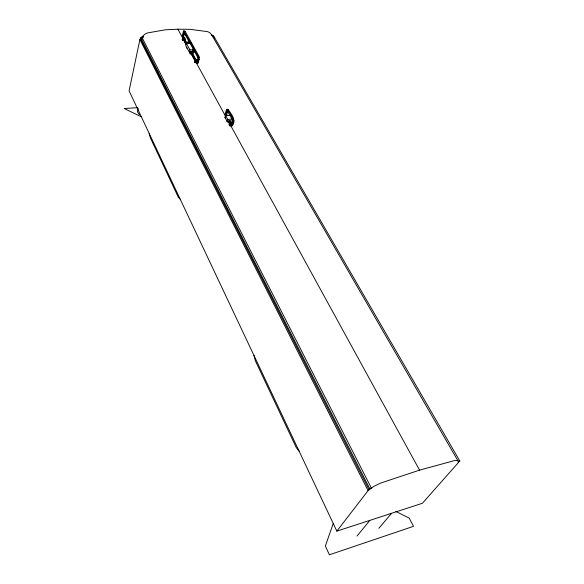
<?xml version="1.0" encoding="UTF-8"?>
<svg xmlns="http://www.w3.org/2000/svg" width="584" height="584" viewBox="0 0 584 584"><rect width="100%" height="100%" fill="white"/><g stroke="black" fill="none" stroke-linecap="round" stroke-linejoin="round"><path stroke-width="0.88" d="M197.304 61.736L196.793 59.466L195.443 59.517L194.355 61.554L194.866 62.495L196.085 62.444L225.694 116.472M230.023 121.968L230.081 120.662M189.851 51.458L196.261 63.16L197.713 63.576L199.217 59.232L198.947 56.239L185.121 31.288L183.704 30.908L182.31 35.288L182.58 38.201L183.383 38.179L182.755 36.091L183.829 32.237L188.384 40.238L187.566 43.406M182.85 37.135L183.646 37.113L184.449 32.514L183.646 32.529M196.903 63.605L198.407 59.261L198.129 56.268L183.704 30.908M225.563 116.639L225.285 113.537L226.409 109.996L227.855 109.186C231.154 113.763 236.812 120.479 232.067 126.129L230.49 125.633L231.337 125.567M228.76 120.793L231.096 124.779L232.468 120.976L232.374 119.859L227.139 110.661L225.796 114.471L225.898 115.581M226.738 115.522L226.636 114.413L227.986 110.602M231.22 126.195C235.958 120.545 230.308 113.822 227.015 109.245M141.817 39.705L142.029 38.033L143.627 36.544L140.897 37.894L140.649 39.084L368.913 489.538L369.672 489.304M211.861 35.128L209.59 32.529L207.495 31.624L190.107 29.331L177.857 29.2L165.265 29.813L147.774 32.879L145.314 33.916L141.218 37.383L139.905 39.537L129.1 90.863L336.844 531.126L422.407 503.269L458.009 463.032L458.447 461.689L457.958 460.805L456.63 460.418L454.498 460.586L419.553 470.142L380.461 483.136L373.556 486.581L368.073 490.633L336.844 531.126M138.204 108.383L137.452 111.734L139.35 114.698M191.713 43.209L186.34 43.355L185.763 45.618L189.333 52.144L194.713 51.969M188.077 43.158L188.69 40.785L193.1 48.764L191.844 53.516L192.647 53.494M188.88 43.136L189.289 41.552M189.333 52.144L189.924 49.881L186.34 43.355M192.143 54.071L193.406 49.319L197.976 57.852L196.779 62.254L192.143 54.071L192.954 54.049L196.961 61.335M192.954 54.049L194.216 49.297M213.386 37.31L213.707 36.164L211.788 34.974L212.729 36.646M230.154 115.333L225.709 115.639L225.103 117.537L227.169 121.304L232.79 120.903M227.169 121.304L227.775 119.413L225.709 115.639M333.172 523.695L325.361 546.011L329.398 554.8L413.538 526.323L409.245 518.132L395.806 511.409M185.989 44.026L183.953 40.318L182.755 40.347L182.259 39.449L183.303 37.413L184.639 37.383L185.15 40.289M182.755 40.347L183.799 38.318L183.303 37.413M190.391 51.648L189.676 53.005L190.18 53.925L191.391 53.889L195.151 60.751M190.18 53.925L191.253 51.888L192.596 51.845M194.866 62.495L195.954 60.459L195.443 59.517M228.935 124.779L230.147 122.728L231.556 122.625L232.133 123.684L230.724 123.786L229.512 125.83L229.293 124.75M140.357 40.442L141.248 39.07L140.649 39.084M368.913 489.538L369.657 488.574L371.336 488.063L142.226 37.865L140.897 37.894L369.657 488.574M357.05 536.054L369.847 520.38M378.87 528.301L391.536 513.321M459.812 460.995L458.316 461.455L212.474 36.193L213.707 36.164L459.812 460.995L458.294 462.156M142.226 37.865L143.627 36.544M231.841 125.465L232.68 125.399M229.512 125.83L230.775 125.735L419.553 470.142M232.994 121.932L233.841 121.866M230.833 124.575L231.68 124.509M227.775 119.413L231.797 119.129M233.14 120.319L233.987 120.26M228.76 122.063L227.497 122.151L226.928 121.107M232.724 118.786L233.571 118.727M225.796 114.471L226.636 114.413M225.154 115.128L226.592 114.982M227.468 115.209L226.066 115.303L224.869 117.355L225.439 118.391M227.395 110.85L228.242 110.792M226.921 110.923L227.767 110.872M225.285 113.537L226.125 113.478M227.738 109.777L228.585 109.726M226.409 109.996L227.249 109.938M137.846 107.668L124.188 108.507L141.16 116.676M196.545 62.094L197.363 62.065M197.436 62.824L198.246 62.787M196.261 63.16L197.071 63.13M198.407 59.261L199.217 59.232M195.954 60.459L197.304 60.407M198.129 56.268L198.947 56.239M197.837 57.349L198.655 57.32M198.509 57.692L199.327 57.663M193.1 48.764L193.91 48.742M189.924 49.881L192.618 49.801M183.799 38.318L185.135 38.281M182.259 39.449L183.464 39.42M182.755 36.091L183.551 36.077M182.719 36.646L183.522 36.624M184.318 31.302L185.121 31.288M183.208 31.726L184.004 31.711M211.788 34.974L214.715 37.902M180.266 199.305L178.368 197.304L150.19 137.488L149.124 133.291M299.125 451.198L296.219 447.505L255.369 360.781L253.938 355.43M231.738 116.004L232.987 118.26M187.143 43.471L184.683 38.997L183.887 39.019L186.749 44.245M229.621 120.764L230.855 123.012M230.147 122.728L230.724 123.786M177.857 29.2L183.033 38.632M228.534 121.64L229.841 124.027M182.58 38.201L186.004 44.435M228.023 121.136L229.665 124.129M186.822 47.779L187.318 48.691M157.738 71.576L158.563 73.204M139.905 39.537L368.073 490.633"/></g></svg>
